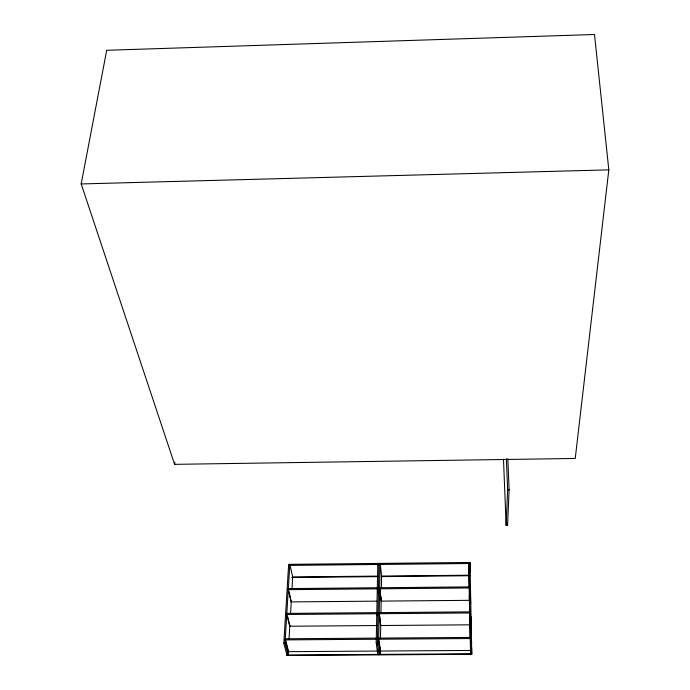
<?xml version="1.0" encoding="UTF-8"?>
<svg xmlns="http://www.w3.org/2000/svg" width="690" height="690" viewBox="0 0 690 690"><rect width="100%" height="100%" fill="white"/><g stroke="black" fill="none" stroke-linecap="round" stroke-linejoin="round"><path stroke-width="1.03" d="M471.77 654.284L470.002 562.462L288.653 564.36L283.806 643.252L287.031 655.5L471.77 654.284L471.624 647.824M468.82 562.479L470.554 653.784L380.173 654.379L378.638 642.58L380.164 563.402L381.613 576.064L381.398 587.837M380.173 654.379L380.294 647.807M380.475 638.164L380.733 624.243M380.923 613.539L381.225 597.48M292.017 588.682L292.715 576.943L289.826 564.342L285.013 643.244L288.092 654.991L377.775 654.396L376.197 642.597L377.81 563.428L378.06 565.533M378.983 563.411L377.421 642.588L379.043 654.896M507.831 458.712L509.125 489.805L507.564 525.357L506.124 525.375L507.633 489.822L506.357 458.738M287.031 655.5L287.161 653.361M377.223 625.545L289.697 626.235L289.757 625.157M376.662 601.154L291.206 601.913L289.076 591.658M288.092 654.991L288.351 650.567M289.05 638.828L289.869 624.959M290.568 613.22L291.327 600.421M608.822 169.852L575.236 458.453L174.605 464.344L81.179 183.945L106.7 50.284L594.504 34.5L608.822 169.852L81.179 183.945M174.605 464.344L174.855 462.214M507.633 489.822L509.125 489.805M289.765 565.386L377.784 564.472M380.138 564.446L468.838 563.523M292.715 576.943L378.232 576.098M381.613 576.064L468.855 575.201L469.114 587.018M291.689 577.495L377.309 576.642M381.587 576.607L470.019 575.727M288.342 588.596L377.318 587.759M379.698 587.742L469.347 586.897M286.833 613.401L376.809 612.651M379.215 612.625L469.899 611.866M376.291 638.112L285.289 638.776L288.092 649.583M378.724 638.095L470.451 637.422M376.266 639.233L285.22 639.889L288.282 651.67L377.835 651.067L377.577 649.092M283.806 643.252L285.013 643.244M376.197 642.597L378.638 642.58M470.554 641.924L471.779 641.916M470.485 650.446L380.233 651.05L378.707 639.207L470.477 638.543L470.554 653.784M287.566 616.343L289.515 624.174M289.697 626.235L286.764 614.488L376.783 613.746L377.033 615.713M291.206 601.913L288.282 589.665L377.292 588.829L377.792 592.934M376.792 643.175L377.051 645.15M379.241 642.045L380.259 649.946M379.586 615.584L380.561 623.45M379.94 589.795L381.165 600.059M507.478 523.227L507.564 525.357M503.493 459.186L506.124 525.375M470.235 585.413L470.64 603.707M470.934 616.619L471.339 634.912M469.295 595.608L469.666 612.798M469.925 624.623L470.2 637.508M468.82 563.54L468.855 575.201M470.002 562.462L470.019 572.666M469.373 587.966L379.673 588.812L381.147 601.111L469.398 600.335L469.373 587.966M469.916 612.97L379.198 613.721L380.656 625.519L469.933 624.821L469.916 612.97"/></g></svg>
